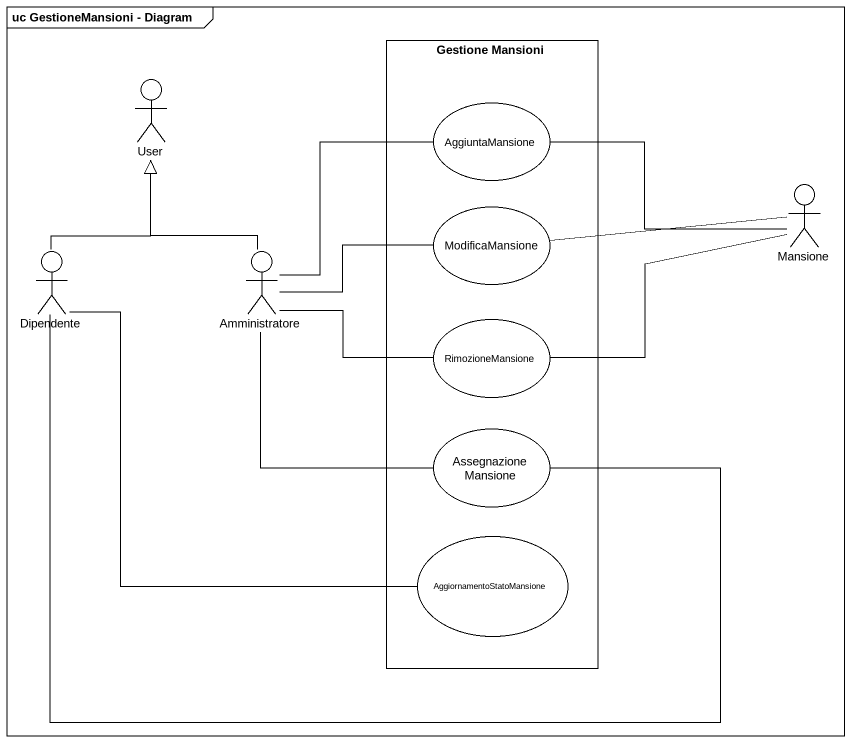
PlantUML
@startuml
mainframe uc GestioneMansioni - Diagram
rectangle "Gestione Mansioni" as Gestione_Mansioni {
  usecase AggiuntaMansione
  usecase ModificaMansione
  usecase RimozioneMansione
  usecase AssegnazioneMansione
  usecase AggiornamentoStatoMansione
}
actor User
actor Mansione
actor Dipendente
actor Amministratore
AggiuntaMansione -right- Mansione
Dipendente -up-|> User
Dipendente -- AggiornamentoStatoMansione
Amministratore -up-|> User
Amministratore -up- AggiuntaMansione
Amministratore -right- ModificaMansione
Amministratore -right- RimozioneMansione
Amministratore -- AssegnazioneMansione
ModificaMansione -right- Mansione
RimozioneMansione -right- Mansione
AssegnazioneMansione -left- Dipendente
@enduml
